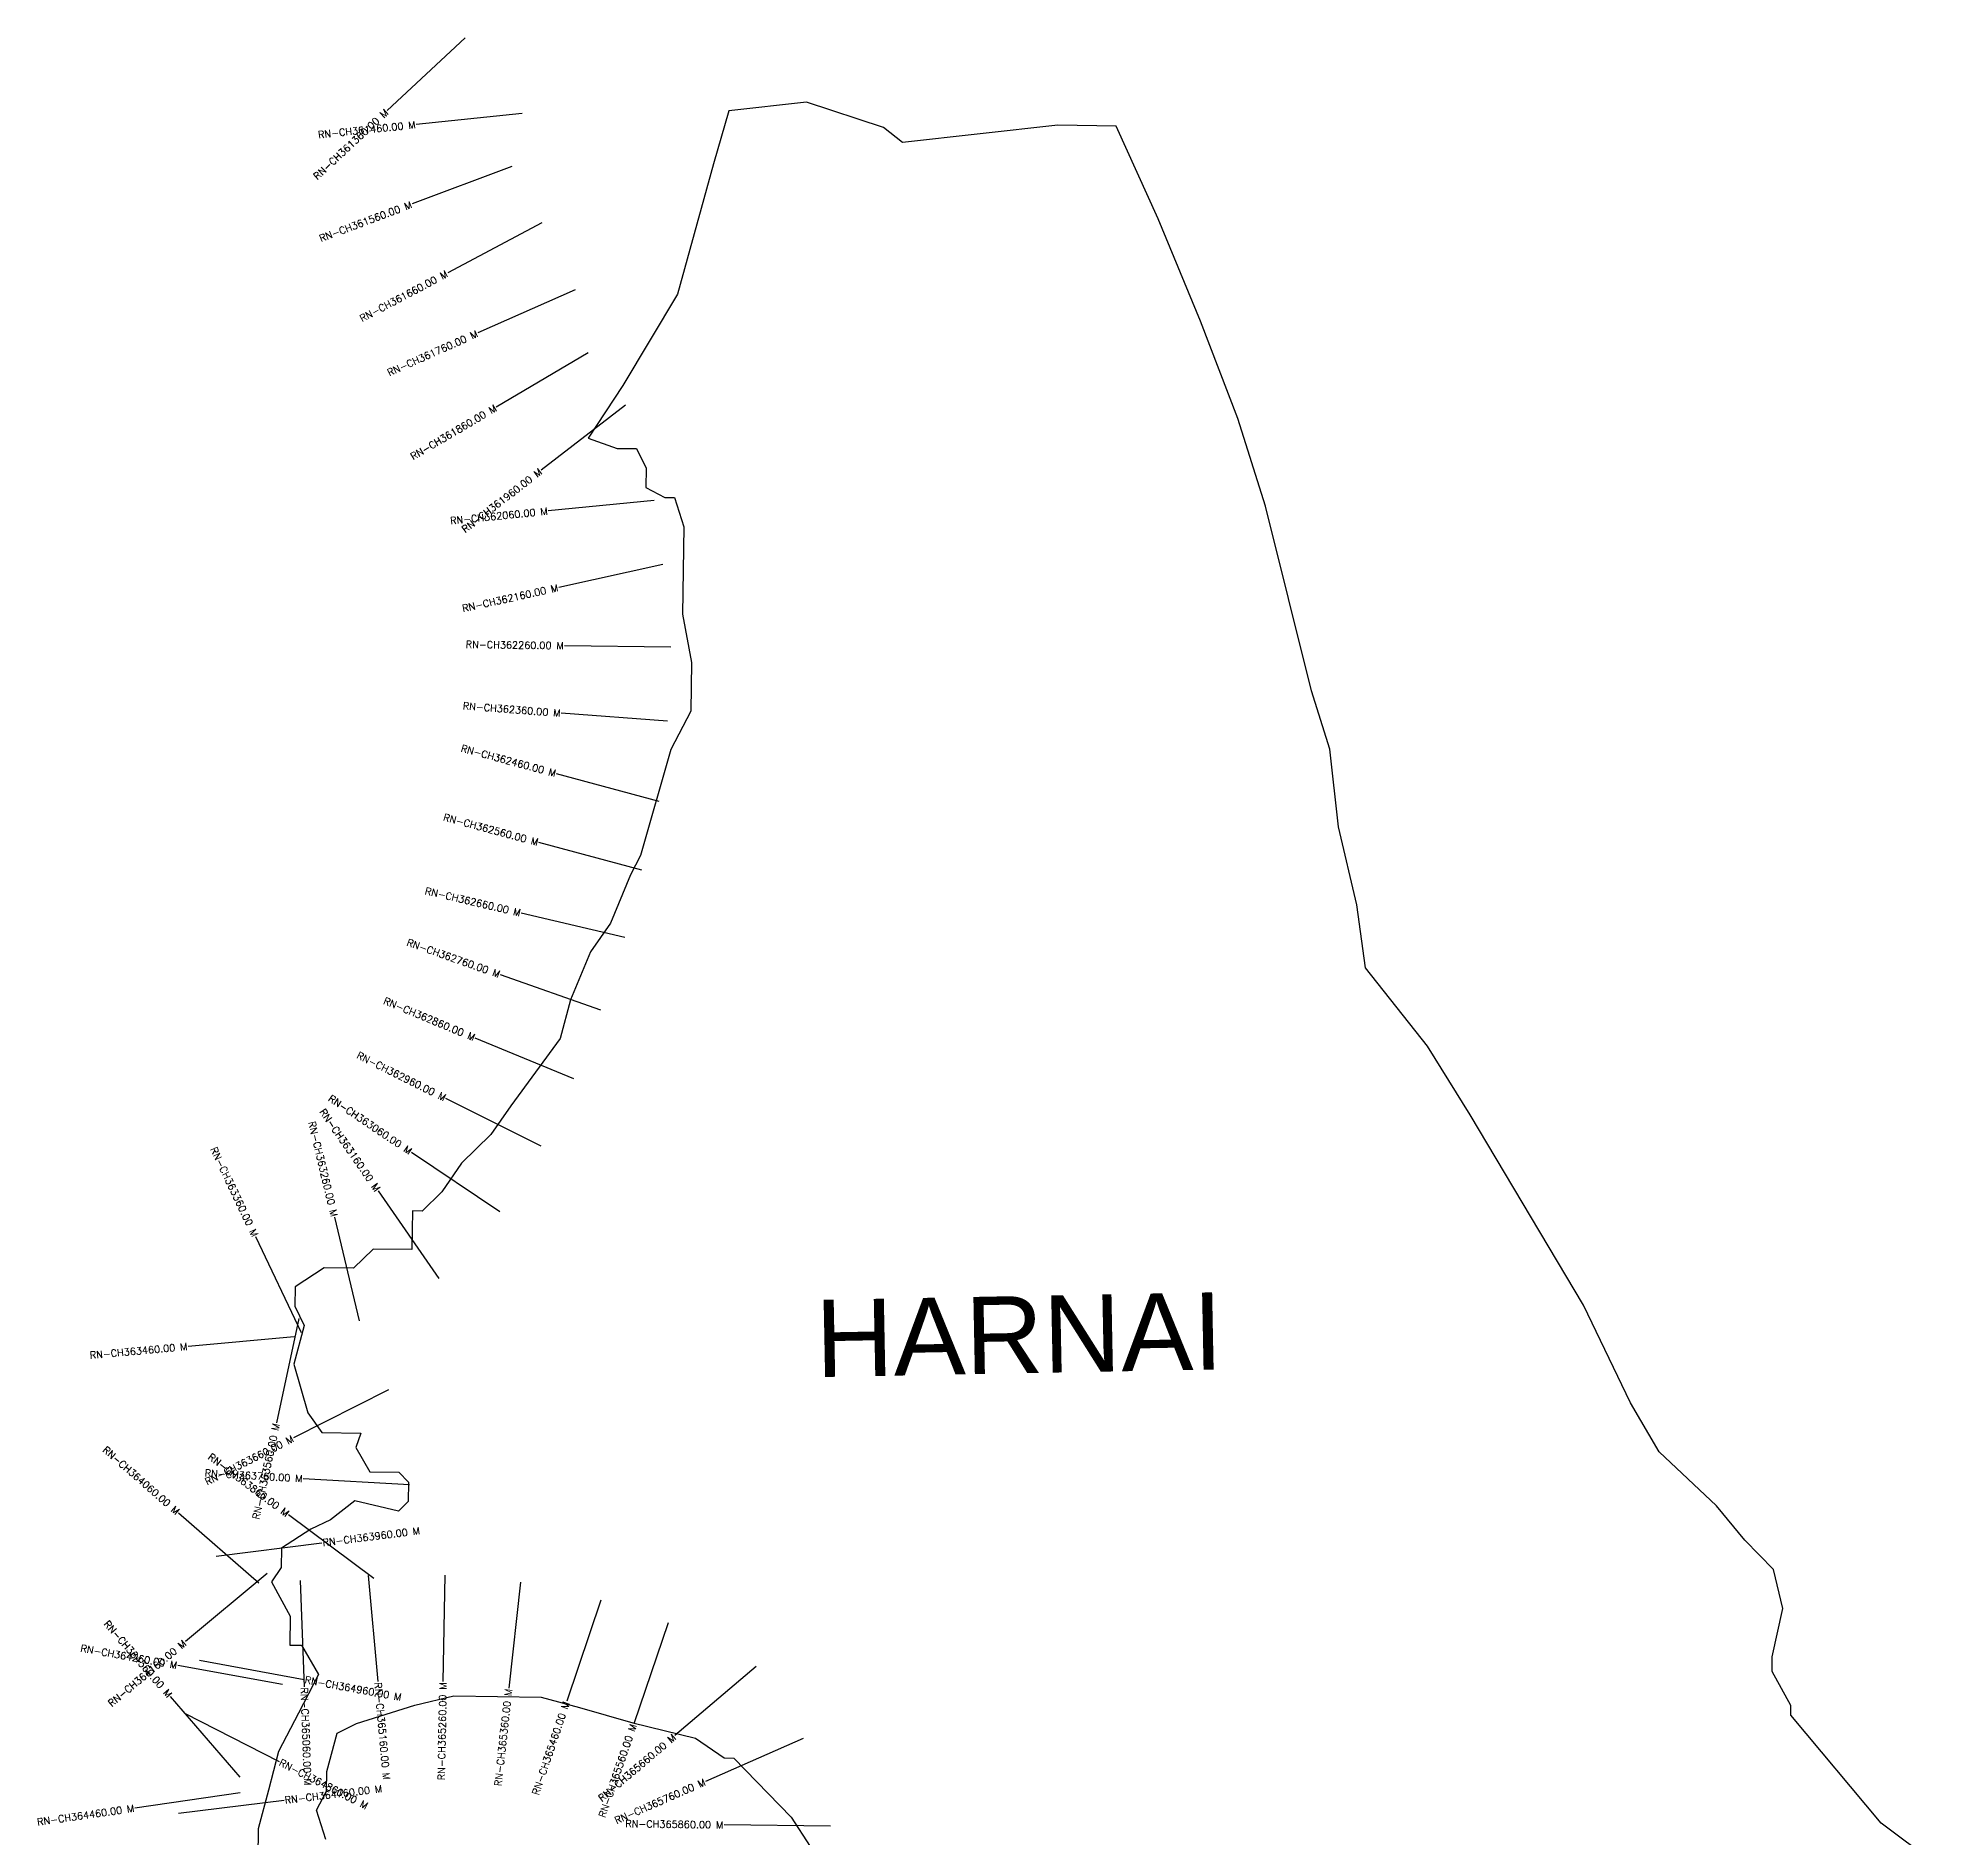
# Model space of a CAD drawing. Header units: metres. Extents: x 297222 to 300755, y 1968092 to 1972634.
# Drawn here: x 297240 to 299911, y 1970098 to 1972634 of the extents above; entities that cross this region are included whole.
import ezdxf
from ezdxf.enums import TextEntityAlignment as Align

# ---------------------------------------------------------------- set-up
doc = ezdxf.new("R2010")
doc.units = ezdxf.units.M
doc.header["$MEASUREMENT"] = 0
for name, color, linetype in [('CS', 134, 'Continuous'), ('CSMark', 6, 'Continuous'), ('VILLAGE BOUNDRY', 10, 'Continuous'), ('VILLAGE NAME', 250, 'Continuous')]:
    doc.layers.add(name, color=color, linetype=linetype)
doc.styles.get("Standard").update_dxf_attribs({"font": 'simplex.shx'})

msp = doc.modelspace()

# ---------------------------------------------------------------- linework, layer by layer
at = {"layer": 'CS'}
for p, q in [((297841.5, 1972634.1), (297731.8, 1972531.9)), ((297841.5, 1972634.1), (297731.8, 1972531.9)), ((297921.8, 1972527.4), (297772.6, 1972512)), ((297921.8, 1972527.4), (297772.6, 1972512)), ((297907.1, 1972453.1), (297766.8, 1972400.2)), ((297907.1, 1972453.1), (297766.8, 1972400.2)), ((297949.4, 1972373.4), (297816.9, 1972303.1)), ((297949.4, 1972373.4), (297816.9, 1972303.1)), ((297996.6, 1972279.4), (297859.5, 1972218.4)), ((297996.6, 1972279.4), (297859.5, 1972218.4)), ((298014.6, 1972190.4), (297885.4, 1972114.1)), ((298014.6, 1972190.4), (297885.4, 1972114.1)), ((298067.4, 1972116.8), (297948.7, 1972025.1)), ((298067.4, 1972116.8), (297948.7, 1972025.1)), ((298107.9, 1971982.6), (297958.7, 1971967.6)), ((298107.9, 1971982.6), (297958.7, 1971967.6)), ((298119.8, 1971892.2), (297973.3, 1971860)), ((298119.8, 1971892.2), (297973.3, 1971860)), ((298131.4, 1971775.9), (297981.4, 1971777.8)), ((298131.4, 1971775.9), (297981.4, 1971777.8)), ((298126.5, 1971671.3), (297976.9, 1971682.7)), ((298126.5, 1971671.3), (297976.9, 1971682.7)), ((298115, 1971558.2), (297970.2, 1971597.4)), ((298115, 1971558.2), (297970.2, 1971597.4)), ((298090.3, 1971461.4), (297945.4, 1971500.4)), ((298090.3, 1971461.4), (297945.4, 1971500.4)), ((298066.7, 1971366.8), (297920.6, 1971401)), ((298066.7, 1971366.8), (297920.6, 1971401)), ((298032.6, 1971264.3), (297891.1, 1971314.1)), ((298032.6, 1971264.3), (297891.1, 1971314.1)), ((297994.4, 1971167.5), (297855.8, 1971225)), ((297994.4, 1971167.5), (297855.8, 1971225)), ((297948.6, 1971072.8), (297814.3, 1971139.7)), ((297948.6, 1971072.8), (297814.3, 1971139.7)), ((297890.2, 1970980.1), (297765.7, 1971063.8)), ((297890.2, 1970980.1), (297765.7, 1971063.8)), ((297804.7, 1970886.4), (297719.2, 1971009.6)), ((297804.7, 1970886.4), (297719.2, 1971009.6)), ((297692.6, 1970826.5), (297657.7, 1970972.4)), ((297692.6, 1970826.5), (297657.7, 1970972.4)), ((297611, 1970809.5), (297546.5, 1970944.9)), ((297611, 1970809.5), (297546.5, 1970944.9)), ((297607, 1970829.7), (297575.7, 1970683)), ((297607, 1970829.7), (297575.7, 1970683)), ((297600.5, 1970804.2), (297451.1, 1970790.6)), ((297600.5, 1970804.2), (297451.1, 1970790.6)), ((297733.7, 1970729.4), (297599.9, 1970661.7)), ((297733.7, 1970729.4), (297599.9, 1970661.7)), ((297763.2, 1970595.4), (297613.4, 1970604.1)), ((297763.2, 1970595.4), (297613.4, 1970604.1)), ((297550.8, 1970456.8), (297437.8, 1970555.6)), ((297550.8, 1970456.8), (297437.8, 1970555.6)), ((297712.7, 1970463.5), (297592.6, 1970553.3)), ((297712.7, 1970463.5), (297592.6, 1970553.3)), ((297490.8, 1970495.1), (297639.7, 1970513.7)), ((297490.8, 1970495.1), (297639.7, 1970513.7)), ((297562.8, 1970470.6), (297447.4, 1970374.8)), ((297562.8, 1970470.6), (297447.4, 1970374.8)), ((297609.3, 1970460.8), (297614.8, 1970310.9)), ((297609.3, 1970460.8), (297614.8, 1970310.9)), ((297705, 1970467.7), (297718.5, 1970318.3)), ((297705, 1970467.7), (297718.5, 1970318.3)), ((297813, 1970468.2), (297810.3, 1970318.2)), ((297813, 1970468.2), (297810.3, 1970318.2)), ((297919.4, 1970458.2), (297902.9, 1970309.1)), ((297919.4, 1970458.2), (297902.9, 1970309.1)), ((298032.5, 1970433), (297984.6, 1970290.8)), ((298032.5, 1970433), (297984.6, 1970290.8)), ((298127.6, 1970400.9), (298079, 1970258.9)), ((298127.6, 1970400.9), (298079, 1970258.9)), ((297467.4, 1970348.6), (297614.9, 1970321.3)), ((297467.4, 1970348.6), (297614.9, 1970321.3)), ((297584.3, 1970314.1), (297436.7, 1970340.8)), ((297584.3, 1970314.1), (297436.7, 1970340.8)), ((298251.4, 1970339.3), (298137, 1970242.2)), ((298251.4, 1970339.3), (298137, 1970242.2)), ((297524.7, 1970183.8), (297426.4, 1970297.1)), ((297524.7, 1970183.8), (297426.4, 1970297.1)), ((297446, 1970273.7), (297579.7, 1970205.5)), ((297446, 1970273.7), (297579.7, 1970205.5)), ((298317.5, 1970238), (298180.2, 1970177.7)), ((298317.5, 1970238), (298180.2, 1970177.7)), ((297524.7, 1970161.4), (297376.2, 1970140.1)), ((297524.7, 1970161.4), (297376.2, 1970140.1)), ((297437.5, 1970133.1), (297586.4, 1970151)), ((297437.5, 1970133.1), (297586.4, 1970151)), ((298356.2, 1970114.5), (298206.2, 1970116.3)), ((298356.2, 1970114.5), (298206.2, 1970116.3))]:
    msp.add_line(p, q, dxfattribs=at)
at = {"layer": 'VILLAGE BOUNDRY'}
for points in [[(299911, 1970063.1), (299836.7, 1970118.8), (299709.2, 1970270.8), (299709.4, 1970284.5), (299682.8, 1970332.6), (299683.1, 1970353.1), (299697.7, 1970421.2), (299684.9, 1970476), (299644.5, 1970517.5), (299604.3, 1970565.9), (299523.5, 1970642.1), (299483.5, 1970711), (299417.2, 1970848.4), (299257.3, 1971117), (299197.2, 1971213.4), (299110, 1971323.9), (299097.7, 1971412.8), (299072, 1971522.4), (299059.9, 1971631.8), (299033.8, 1971714.1), (298969.3, 1971974.4), (298930.1, 1972097.9), (298877.5, 1972235.2), (298818.1, 1972379.3), (298758.5, 1972509.9), (298676.6, 1972511.1), (298567.2, 1972499), (298457.8, 1972486.9), (298430.9, 1972507.8), (298322.2, 1972543.5), (298212.8, 1972531.4), (298191.2, 1972456.6), (298140.8, 1972273.1), (298063.8, 1972144.5), (298015, 1972070.1), (298055.7, 1972055.8), (298083, 1972055.5), (298096.3, 1972028), (298095.9, 1972000.7), (298123, 1971986.6), (298136.6, 1971986.5), (298149.7, 1971945.3), (298147.9, 1971822.4), (298160.6, 1971754), (298159.6, 1971685.7), (298131.5, 1971631.5), (298088.4, 1971482), (298074.3, 1971454.9), (298046.1, 1971387), (298018.2, 1971346.5), (297989.9, 1971278.6), (297975.5, 1971224.2), (297905.8, 1971129.6), (297877.9, 1971089.1), (297836.4, 1971048.7), (297808.5, 1971008.2), (297780.8, 1970981.3), (297767.2, 1970981.5), (297766.4, 1970926.9), (297711.8, 1970927.7), (297684.1, 1970900.7), (297643.1, 1970901.3), (297601.8, 1970874.6), (297601.4, 1970847.4), (297614.6, 1970819.8), (297600.2, 1970765.4), (297619.7, 1970696.9), (297639.8, 1970669.3), (297694.4, 1970668.5), (297687.3, 1970648.1), (297707.3, 1970613.7), (297748.2, 1970613.1), (297761.6, 1970599.3), (297761.2, 1970572), (297747.4, 1970558.5), (297686.2, 1970573.1), (297651.7, 1970546.3), (297624.2, 1970533), (297582.9, 1970506.3), (297582.5, 1970479), (297568.5, 1970458.7), (297595.1, 1970410.6), (297594.5, 1970369.6), (297610.9, 1970369.4), (297634.9, 1970328.1), (297606.8, 1970273.8), (297578.7, 1970219.7), (297564.3, 1970165.2), (297549.8, 1970110.9), (297549.2, 1970069.9)], [(299911, 1970063.1), (299836.7, 1970118.8), (299709.2, 1970270.8), (299709.4, 1970284.5), (299682.8, 1970332.6), (299683.1, 1970353.1), (299697.7, 1970421.2), (299684.9, 1970476), (299644.5, 1970517.5), (299604.3, 1970565.9), (299523.5, 1970642.1), (299483.5, 1970711), (299417.2, 1970848.4), (299257.3, 1971117), (299197.2, 1971213.4), (299110, 1971323.9), (299097.7, 1971412.8), (299072, 1971522.4), (299059.9, 1971631.8), (299033.8, 1971714.1), (298969.3, 1971974.4), (298930.1, 1972097.9), (298877.5, 1972235.2), (298818.1, 1972379.3), (298758.5, 1972509.9), (298676.6, 1972511.1), (298567.2, 1972499), (298457.8, 1972486.9), (298430.9, 1972507.8), (298322.2, 1972543.5), (298212.8, 1972531.4), (298191.2, 1972456.6), (298140.8, 1972273.1), (298063.8, 1972144.5), (298015, 1972070.1), (298055.7, 1972055.8), (298083, 1972055.5), (298096.3, 1972028), (298095.9, 1972000.7), (298123, 1971986.6), (298136.6, 1971986.5), (298149.7, 1971945.3), (298147.9, 1971822.4), (298160.6, 1971754), (298159.6, 1971685.7), (298131.5, 1971631.5), (298088.4, 1971482), (298074.3, 1971454.9), (298046.1, 1971387), (298018.2, 1971346.5), (297989.9, 1971278.6), (297975.5, 1971224.2), (297905.8, 1971129.6), (297877.9, 1971089.1), (297836.4, 1971048.7), (297808.5, 1971008.2), (297780.8, 1970981.3), (297767.2, 1970981.5), (297766.4, 1970926.9), (297711.8, 1970927.7), (297684.1, 1970900.7), (297643.1, 1970901.3), (297601.8, 1970874.6), (297601.4, 1970847.4), (297614.6, 1970819.8), (297600.2, 1970765.4), (297619.7, 1970696.9), (297639.8, 1970669.3), (297694.4, 1970668.5), (297687.3, 1970648.1), (297707.3, 1970613.7), (297748.2, 1970613.1), (297761.6, 1970599.3), (297761.2, 1970572), (297747.4, 1970558.5), (297686.2, 1970573.1), (297651.7, 1970546.3), (297624.2, 1970533), (297582.9, 1970506.3), (297582.5, 1970479), (297568.5, 1970458.7), (297595.1, 1970410.6), (297594.5, 1970369.6), (297610.9, 1970369.4), (297634.9, 1970328.1), (297606.8, 1970273.8), (297578.7, 1970219.7), (297564.3, 1970165.2), (297549.8, 1970110.9), (297549.2, 1970069.9)], [(297645.2, 1970095.8), (297632.1, 1970137), (297646.1, 1970164.1), (297646.5, 1970191.4), (297661, 1970245.7), (297688.5, 1970259), (297770.8, 1970285.2), (297825.6, 1970298), (297948.4, 1970296.2), (298002.8, 1970281.8), (298077.6, 1970260.2), (298166, 1970238.5), (298206.6, 1970210.6), (298220.2, 1970210.4), (298301, 1970127.3), (298327.7, 1970086)], [(297645.2, 1970095.8), (297632.1, 1970137), (297646.1, 1970164.1), (297646.5, 1970191.4), (297661, 1970245.7), (297688.5, 1970259), (297770.8, 1970285.2), (297825.6, 1970298), (297948.4, 1970296.2), (298002.8, 1970281.8), (298077.6, 1970260.2), (298166, 1970238.5), (298206.6, 1970210.6), (298220.2, 1970210.4), (298301, 1970127.3), (298327.7, 1970086)]]:
    msp.add_lwpolyline(points, dxfattribs=at)

# ---------------------------------------------------------------- texts
at = {"layer": 'CSMark'}
for s, rotation, p in [('RN-CH361360.00 M', 42.9504, (297731, 1972531.2)), ('RN-CH361360.00 M', 42.9504, (297731, 1972531.2)), ('RN-CH361460.00 M', 5.8965, (297771.6, 1972511.9)), ('RN-CH361460.00 M', 5.8965, (297771.6, 1972511.9)), ('RN-CH361560.00 M', 20.6514, (297765.8, 1972399.8)), ('RN-CH361560.00 M', 20.6514, (297765.8, 1972399.8)), ('RN-CH361660.00 M', 27.9289, (297816, 1972302.6)), ('RN-CH361660.00 M', 27.9289, (297816, 1972302.6)), ('RN-CH361760.00 M', 24.0012, (297858.6, 1972218)), ('RN-CH361760.00 M', 24.0012, (297858.6, 1972218)), ('RN-CH361860.00 M', 30.5837, (297884.6, 1972113.6)), ('RN-CH361860.00 M', 30.5837, (297884.6, 1972113.6)), ('RN-CH361960.00 M', 37.6947, (297947.9, 1972024.5)), ('RN-CH361960.00 M', 37.6947, (297947.9, 1972024.5)), ('RN-CH362060.00 M', 5.7334, (297957.7, 1971967.5)), ('RN-CH362060.00 M', 5.7334, (297957.7, 1971967.5)), ('RN-CH362160.00 M', 12.4191, (297972.3, 1971859.7)), ('RN-CH362160.00 M', 12.4191, (297972.3, 1971859.7)), ('RN-CH362260.00 M', 359.2707, (297980.4, 1971777.8)), ('RN-CH362260.00 M', 359.2707, (297980.4, 1971777.8)), ('RN-CH362360.00 M', 355.6463, (297975.9, 1971682.7)), ('RN-CH362360.00 M', 355.6463, (297975.9, 1971682.7)), ('RN-CH362460.00 M', 344.8554, (297969.2, 1971597.7)), ('RN-CH362460.00 M', 344.8554, (297969.2, 1971597.7)), ('RN-CH362560.00 M', 344.9345, (297944.4, 1971500.7)), ('RN-CH362560.00 M', 344.9345, (297944.4, 1971500.7)), ('RN-CH362660.00 M', 346.8097, (297919.7, 1971401.2)), ('RN-CH362660.00 M', 346.8097, (297919.7, 1971401.2)), ('RN-CH362760.00 M', 340.5857, (297890.1, 1971314.5)), ('RN-CH362760.00 M', 340.5857, (297890.1, 1971314.5)), ('RN-CH362860.00 M', 337.4725, (297854.9, 1971225.3)), ('RN-CH362860.00 M', 337.4725, (297854.9, 1971225.3)), ('RN-CH362960.00 M', 333.5149, (297813.4, 1971140.2)), ('RN-CH362960.00 M', 333.5149, (297813.4, 1971140.2)), ('RN-CH363160.00 M', 304.7822, (297718.6, 1971010.4)), ('RN-CH363160.00 M', 304.7822, (297718.6, 1971010.4)), ('RN-CH363060.00 M', 326.0623, (297764.9, 1971064.4)), ('RN-CH363060.00 M', 326.0623, (297764.9, 1971064.4)), ('RN-CH363260.00 M', 283.4479, (297657.4, 1970973.4)), ('RN-CH363260.00 M', 283.4479, (297657.4, 1970973.4)), ('RN-CH363360.00 M', 295.4644, (297546, 1970945.9)), ('RN-CH363360.00 M', 295.4644, (297546, 1970945.9)), ('RN-CH363460.00 M', 5.1971, (297450.1, 1970790.5)), ('RN-CH363460.00 M', 5.1971, (297450.1, 1970790.5)), ('RN-CH363560.00 M', 77.9364, (297575.5, 1970682)), ('RN-CH363560.00 M', 77.9364, (297575.5, 1970682)), ('RN-CH364060.00 M', 318.8436, (297437.1, 1970556.2)), ('RN-CH364060.00 M', 318.8436, (297437.1, 1970556.2)), ('RN-CH363660.00 M', 26.8323, (297599, 1970661.3)), ('RN-CH363660.00 M', 26.8323, (297599, 1970661.3)), ('RN-CH363760.00 M', 356.6686, (297612.4, 1970604.2)), ('RN-CH363760.00 M', 356.6686, (297612.4, 1970604.2)), ('RN-CH363860.00 M', 323.2061, (297591.8, 1970553.9)), ('RN-CH363860.00 M', 323.2061, (297591.8, 1970553.9)), ('RN-CH364360.00 M', 310.9037, (297425.8, 1970297.9)), ('RN-CH364360.00 M', 310.9037, (297425.8, 1970297.9)), ('RN-CH364160.00 M', 39.722, (297446.6, 1970374.1)), ('RN-CH364160.00 M', 39.722, (297446.6, 1970374.1)), ('RN-CH364260.00 M', 349.7249, (297435.7, 1970341)), ('RN-CH364260.00 M', 349.7249, (297435.7, 1970341)), ('RN-CH365260.00 M', 88.9726, (297810.3, 1970317.2)), ('RN-CH365260.00 M', 88.9726, (297810.3, 1970317.2)), ('RN-CH365360.00 M', 83.7016, (297902.8, 1970308.1)), ('RN-CH365360.00 M', 83.7016, (297902.8, 1970308.1)), ('RN-CH365460.00 M', 71.4061, (297984.3, 1970289.8)), ('RN-CH365460.00 M', 71.4061, (297984.3, 1970289.8)), ('RN-CH365660.00 M', 40.3435, (298136.3, 1970241.5)), ('RN-CH365660.00 M', 40.3435, (298136.3, 1970241.5)), ('RN-CH365560.00 M', 71.1142, (298078.7, 1970258)), ('RN-CH365560.00 M', 71.1142, (298078.7, 1970258)), ('RN-CH365760.00 M', 23.6801, (298179.3, 1970177.3)), ('RN-CH365760.00 M', 23.6801, (298179.3, 1970177.3)), ('RN-CH364460.00 M', 8.1906, (297375.2, 1970139.9)), ('RN-CH364460.00 M', 8.1906, (297375.2, 1970139.9)), ('RN-CH365860.00 M', 359.2821, (298205.2, 1970116.3)), ('RN-CH365860.00 M', 359.2821, (298205.2, 1970116.3))]:
    msp.add_text(s, height=10, rotation=rotation, dxfattribs=at).set_placement(p, align=Align.MIDDLE_RIGHT)
for s, rotation, p in [('RN-CH363960.00 M', 7.1327, (297640.7, 1970513.9)), ('RN-CH363960.00 M', 7.1327, (297640.7, 1970513.9)), ('RN-CH364960.00 M', 349.5265, (297615.8, 1970321.1)), ('RN-CH364960.00 M', 349.5265, (297615.8, 1970321.1)), ('RN-CH365060.00 M', 272.0707, (297614.8, 1970309.9)), ('RN-CH365060.00 M', 272.0707, (297614.8, 1970309.9)), ('RN-CH365160.00 M', 275.1319, (297718.6, 1970317.3)), ('RN-CH365160.00 M', 275.1319, (297718.6, 1970317.3)), ('RN-CH364860.00 M', 332.9837, (297580.6, 1970205.1)), ('RN-CH364860.00 M', 332.9837, (297580.6, 1970205.1)), ('RN-CH364760.00 M', 6.8633, (297587.4, 1970151.1)), ('RN-CH364760.00 M', 6.8633, (297587.4, 1970151.1))]:
    msp.add_text(s, height=10, rotation=rotation, dxfattribs=at).set_placement(p, align=Align.MIDDLE_LEFT)
at = {"layer": 'VILLAGE NAME', "insert": (298334.1, 1970855.9), "char_height": 108.748, "attachment_point": 1, "rotation": 1.1028}
msp.add_mtext_dynamic_manual_height_columns('{\\fArial|b0|i0|c0|p34;HARNAI}', width=1571.314, gutter_width=543.7, heights=[0], dxfattribs=at)

doc.saveas('drawing.dxf')
